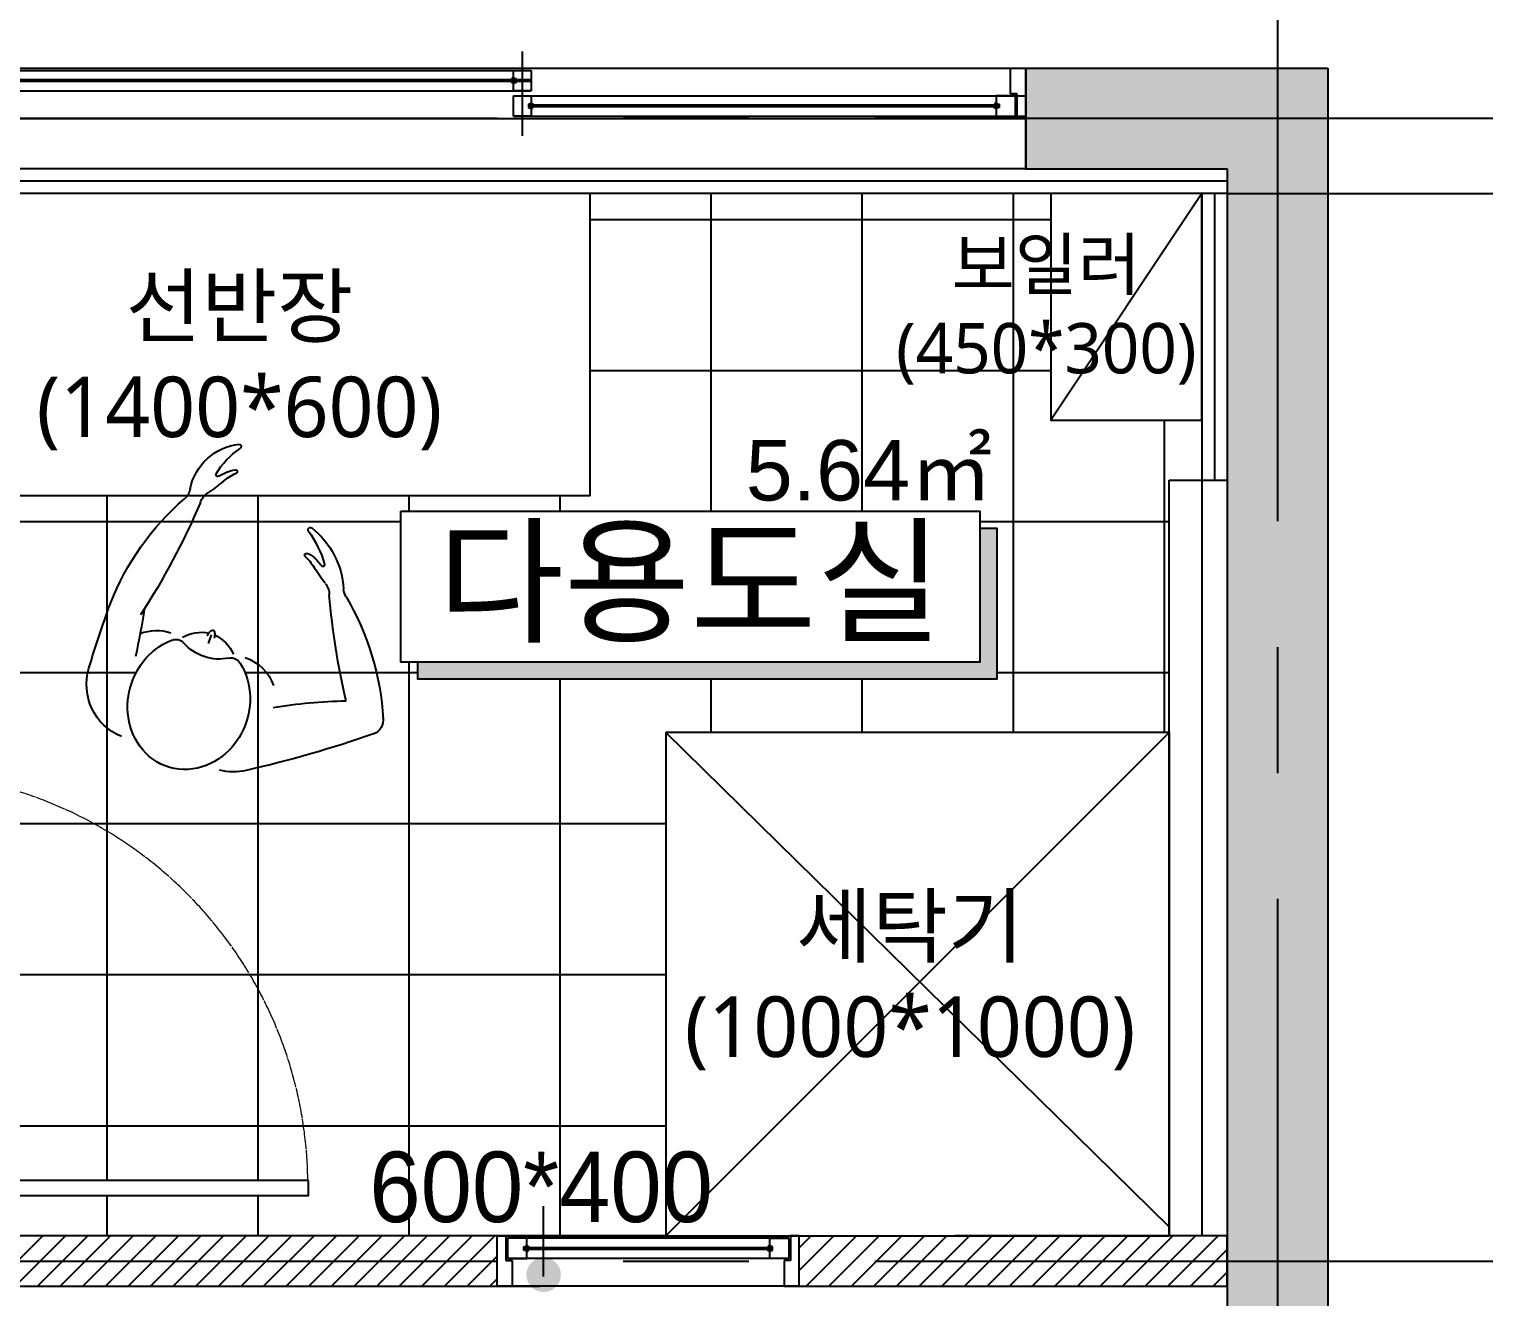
# Model space of a CAD drawing. Header units: millimetres. Extents: x -224448 to 1592092, y -164641 to 319001.
# Drawn here: x 66145 to 69035, y 161960 to 164478 of the extents above; entities that cross this region are included whole.
import ezdxf

# ---------------------------------------------------------------- set-up
doc = ezdxf.new("R2010")
doc.units = ezdxf.units.MM
for name, pattern in [('CEN', [62, 60, -1, 0, -1]), ('CENTER2', [1.125, 0.75, -0.125, 0.125, -0.125]), ('HIDDEN', [9.525, 6.35, -3.175])]:
    doc.linetypes.add(name, pattern=pattern)
for name, color, linetype in [('ARREA', 1, 'Continuous'), ('FUR', 6, 'Continuous'), ('I-SYM', 4, 'Continuous'), ('I-TEXT', 7, 'Continuous'), ('I_CON', 2, 'Continuous'), ('I_DOOR', 4, 'Continuous'), ('I_FUR', 6, 'Continuous'), ('I_HAT', 8, 'Continuous'), ('I_TXT', 7, 'Continuous'), ('I_WALL', 3, 'Continuous'), ('I_WIN', 5, 'Continuous')]:
    doc.layers.add(name, color=color, linetype=linetype)
doc.layers.add('I_CEN', color=1, linetype='CEN', lineweight=13)
doc.styles.add('HY울릉도', font='')
doc.styles.add('NTOP', font='Dotum.ttf')
doc.styles.get("Standard").update_dxf_attribs({"font": 'arial.ttf'})
doc.styles.add('맑은고딕', font='malgun.ttf')
doc.styles.get('HY울릉도').set_extended_font_data('HY울릉도L')
doc.linetypes.add('BATTING', pattern='A,0.00254,-2.54,[134,ltypeshp.shx,S=2.54,R=0,X=-2.54,Y=0],-5.08,[134,ltypeshp.shx,S=2.54,R=180,X=2.54,Y=0],-2.54', length=10.16254)

# ---------------------------------------------------------------- blocks, each defined once
blk = doc.blocks.new('dd')
at = {"layer": 'I_WIN', "linetype": 'Continuous'}
for p, q in [((15423.6, 19418.1), (15423.6, 19585.8)), ((10973.6, 19551.2), (16423.6, 19550.9)), ((15441.1, 19546.4), (15406.1, 19546.4)), ((15406.1, 19546.4), (15406.1, 19506.4)), ((15406.1, 19546.4), (16423.6, 19546.4)), ((15441.1, 19531.1), (15441.1, 19546.4)), ((16364.9, 19531.1), (16364.9, 19546.4)), ((16364.9, 19546.4), (16402.9, 19546.4)), ((16402.9, 19546.4), (16402.9, 19506.4)), ((16423.6, 19551.1), (16406.2, 19551.1)), ((16406.2, 19551.1), (16406.2, 19502.1)), ((15406.1, 19506.4), (15441.1, 19506.4)), ((15423.6, 19506.4), (16423.6, 19506.4)), ((15435.6, 19529.3), (15441.1, 19531.1)), ((15435.6, 19522.9), (15435.6, 19529.3)), ((16370.5, 19528.1), (15435.6, 19528.1)), ((15435.6, 19524.1), (16370.5, 19524.1)), ((15441.1, 19521.1), (15435.6, 19522.9)), ((15441.1, 19531.9), (15443.9, 19530.5)), ((15441.1, 19520.3), (15443.9, 19521.7)), ((15441.1, 19506.4), (15441.1, 19521.1)), ((15443.9, 19530.5), (15444.4, 19529.5)), ((15443.9, 19521.7), (15444.4, 19522.7)), ((15444.4, 19529.5), (15444.9, 19528.1)), ((15444.4, 19522.7), (15444.9, 19524.1)), ((16361.6, 19529.5), (16361.1, 19528.1)), ((16361.6, 19522.6), (16361.1, 19524.1)), ((16362.2, 19530.5), (16361.6, 19529.5)), ((16362.2, 19521.6), (16361.6, 19522.6)), ((16364.9, 19531.8), (16362.2, 19530.5)), ((16364.9, 19520.3), (16362.2, 19521.6)), ((16370.5, 19529.3), (16364.9, 19531.1)), ((16364.9, 19521.1), (16370.5, 19522.8)), ((16364.9, 19506.4), (16364.9, 19521.1)), ((16402.9, 19506.4), (16364.9, 19506.4)), ((16370.5, 19522.8), (16370.5, 19529.3)), ((11956.1, 19496), (15441.1, 19496)), ((15441.1, 19477.8), (11956.1, 19477.7)), ((15402.9, 19479.1), (15402.3, 19477.7)), ((15403.4, 19480.1), (15402.9, 19479.1)), ((15406.1, 19481.5), (15403.4, 19480.1)), ((15441.1, 19496.1), (15406.1, 19496.1)), ((15406.1, 19496.1), (15406.1, 19480.7)), ((15406.1, 19480.7), (15411.7, 19478.9)), ((15411.7, 19478.9), (15411.7, 19472.5)), ((15411.7, 19473.7), (15411.7, 19477.7)), ((15441.1, 19456.1), (15441.1, 19496.1)), ((16406.2, 19502.1), (16393.6, 19502.1)), ((16393.6, 19502.1), (16393.6, 19451.2)), ((11003.6, 19451.2), (16423.6, 19451.2)), ((11956.1, 19473.7), (15441.1, 19473.8)), ((11956.1, 19456), (15423.6, 19456)), ((15402.9, 19472.3), (15402.3, 19473.7)), ((15403.4, 19471.3), (15402.9, 19472.3)), ((15406.1, 19469.9), (15403.4, 19471.3)), ((15411.7, 19472.5), (15406.1, 19470.7)), ((15406.1, 19470.7), (15406.1, 19456.1)), ((15406.1, 19456.1), (15441.1, 19456.1)), ((16393.6, 19451.2), (16423.6, 19451.2))]:
    blk.add_line(p, q, dxfattribs=at)
blk = doc.blocks.new('klsdfa')
at = {"layer": 'I_CEN'}
blk.add_arc((2937606.3, -1355168), 820.3, 90.7053, 181.3042, dxfattribs=at)
at = {"layer": 'I_DOOR'}
for points in [[(2937596.2, -1354346.6), (2937596.2, -1355186.6), (2937626.2, -1355186.6), (2937626.2, -1354346.6)], [(2936756.2, -1355186.6), (2936756.2, -1355286.6), (2936786.2, -1355286.6), (2936786.2, -1355256.6), (2936796.2, -1355256.6), (2936796.2, -1355216.6), (2936786.2, -1355216.6), (2936786.2, -1355186.6), (2936756.2, -1355186.6)], [(2937656.2, -1355186.6), (2937656.2, -1355286.6), (2937626.2, -1355286.6), (2937626.2, -1355256.6), (2937616.2, -1355256.6), (2937616.2, -1355216.6), (2937626.2, -1355216.6), (2937626.2, -1355186.6), (2937656.2, -1355186.6)]]:
    blk.add_lwpolyline(points, close=True, dxfattribs=at)
at = {"layer": 'I_FUR', "color": 8, "linetype": 'HIDDEN', "ltscale": 8}
for p, q in [((2937626.2, -1355186.6), (2936786.2, -1355186.6)), ((2936786.2, -1355286.6), (2937626.2, -1355286.6))]:
    blk.add_line(p, q, dxfattribs=at)
blk = doc.blocks.new('A$C12CF277A')
at = {"color": 251, "linetype": 'ByBlock'}
for p, q in [((471, 494.3), (463.2, 490.9)), ((479, 497.2), (471, 494.3)), ((487, 499.7), (479, 497.2)), ((495.2, 501.7), (487, 499.7)), ((503.5, 503.2), (495.2, 501.7)), ((511.8, 504.2), (503.5, 503.2)), ((520.2, 504.8), (511.8, 504.2)), ((528.6, 504.9), (520.2, 504.8)), ((537, 504.5), (528.6, 504.9)), ((545.4, 503.6), (537, 504.5)), ((553.8, 502.3), (545.4, 503.6)), ((562.1, 500.4), (553.8, 502.3)), ((570.4, 498), (562.1, 500.4)), ((578.5, 495.1), (570.4, 498)), ((586.5, 491.7), (578.5, 495.1)), ((594.3, 487.7), (586.5, 491.7)), ((427.4, 466.5), (421.2, 460.2)), ((434, 472.4), (427.4, 466.5)), ((440.9, 477.7), (434, 472.4)), ((448.1, 482.6), (440.9, 477.7)), ((455.5, 487), (448.1, 482.6)), ((463.2, 490.9), (455.5, 487)), ((601.9, 483.2), (594.3, 487.7)), ((609.2, 478.2), (601.9, 483.2)), ((616.2, 472.6), (609.2, 478.2)), ((622.8, 466.5), (616.2, 472.6)), ((629, 459.9), (622.8, 466.5)), ((410, 446.1), (409.2, 444.9)), ((415.4, 453.4), (410, 446.1)), ((421.2, 460.2), (415.4, 453.4)), ((634.8, 452.8), (629, 459.9)), ((639.9, 445.2), (634.8, 452.8)), ((644.5, 437.2), (639.9, 445.2)), ((648.4, 428.8), (644.5, 437.2)), ((651.6, 420.1), (648.4, 428.8)), ((654.1, 411.1), (651.6, 420.1)), ((655.7, 401.9), (654.1, 411.1)), ((377.1, 375.8), (375.7, 375)), ((378.6, 376.5), (377.1, 375.8)), ((379.9, 377), (378.6, 376.5)), ((381.1, 377.4), (379.9, 377)), ((382.2, 377.7), (381.1, 377.4)), ((383.2, 378), (382.2, 377.7)), ((384.1, 378.2), (383.2, 378)), ((384.9, 378.4), (384.1, 378.2)), ((385.1, 378.5), (384.9, 378.4)), ((656.6, 392.7), (655.7, 401.9)), ((656, 374.1), (656.7, 383.3)), ((656.7, 383.3), (656.6, 392.7)), ((372.1, 371.4), (371.9, 370)), ((371.9, 370), (372.4, 368.7)), ((373, 372.8), (372.1, 371.4)), ((372.4, 368.7), (373.5, 367.5)), ((374.2, 374), (373, 372.8)), ((373.5, 367.5), (374.9, 366.6)), ((375.7, 375), (374.2, 374)), ((374.9, 366.6), (376.5, 365.9)), ((376.5, 365.9), (378.1, 365.3)), ((378.1, 365.3), (379.7, 365)), ((379.7, 365), (381.1, 364.7)), ((381.1, 364.7), (382.3, 364.5)), ((399.7, 372.7), (381.2, 370.9)), ((382.3, 364.5), (383.5, 364.4)), ((383.5, 364.4), (384.5, 364.3)), ((384.5, 364.3), (385.4, 364.3)), ((385.4, 364.3), (386.3, 364.2)), ((386.3, 364.2), (386.5, 364.2)), ((645.7, 338.7), (649.3, 347.2)), ((649.3, 347.2), (652.3, 355.9)), ((652.3, 355.9), (654.5, 364.9)), ((654.5, 364.9), (656, 374.1)), ((631.3, 315.7), (636.6, 323)), ((636.6, 323), (641.4, 330.7)), ((641.4, 330.7), (645.7, 338.7)), ((422.7, 303.6), (423.8, 302.6)), ((423.8, 302.6), (430.4, 296.5)), ((430.4, 296.5), (437.4, 290.9)), ((437.4, 290.9), (444.7, 285.8)), ((598.5, 286.5), (605.7, 291.4)), ((605.7, 291.4), (612.6, 296.7)), ((612.6, 296.7), (619.2, 302.6)), ((619.2, 302.6), (625.4, 308.9)), ((625.4, 308.9), (631.3, 315.7)), ((444.7, 285.8), (452.3, 281.3)), ((452.3, 281.3), (460.1, 277.4)), ((460.1, 277.4), (468.1, 274)), ((468.1, 274), (476.3, 271.1)), ((476.3, 271.1), (484.5, 268.7)), ((484.5, 268.7), (492.8, 266.8)), ((492.8, 266.8), (501.2, 265.5)), ((501.2, 265.5), (509.6, 264.6)), ((509.6, 264.6), (518, 264.2)), ((518, 264.2), (526.4, 264.3)), ((526.4, 264.3), (534.8, 264.9)), ((534.8, 264.9), (543.1, 265.9)), ((543.1, 265.9), (551.4, 267.4)), ((551.4, 267.4), (559.6, 269.4)), ((559.6, 269.4), (567.7, 271.8)), ((567.7, 271.8), (575.6, 274.8)), ((575.6, 274.8), (583.4, 278.2)), ((583.4, 278.2), (591.1, 282.1)), ((591.1, 282.1), (598.5, 286.5)), ((181.3, 223.2), (181.2, 221.7)), ((181.2, 221.7), (181.2, 220.1)), ((181.2, 220.1), (181.4, 218.6)), ((181.8, 224.6), (181.3, 223.2)), ((181.4, 218.6), (181.6, 217.3)), ((181.6, 217.3), (181.9, 216.1)), ((182.6, 225.7), (181.8, 224.6)), ((181.9, 216.1), (182.2, 215)), ((182.2, 215), (182.5, 214.1)), ((182.5, 214.1), (182.9, 213.2)), ((183.7, 226.3), (182.6, 225.7)), ((182.9, 213.2), (183.1, 212.4)), ((183.1, 212.4), (183.4, 211.7)), ((183.4, 211.7), (183.7, 211)), ((185, 226.5), (183.7, 226.3)), ((183.7, 211), (184, 210.4)), ((184, 210.4), (184.2, 209.9)), ((184.2, 209.9), (184.5, 209.3)), ((184.5, 209.3), (184.7, 208.8)), ((184.7, 208.8), (185, 208.3)), ((186.5, 226.1), (185, 226.5)), ((185, 208.3), (185.2, 207.9)), ((185.2, 207.9), (185.5, 207.4)), ((185.5, 207.4), (185.7, 207)), ((185.7, 207), (186, 206.5)), ((186, 206.5), (186.2, 206.1)), ((186.2, 206.1), (186.5, 205.7)), ((186.7, 226), (186.5, 226.1)), ((186.5, 205.7), (186.7, 205.2)), ((186.7, 205.2), (187, 204.8)), ((187, 204.8), (187.3, 204.3)), ((187.3, 204.3), (187.6, 203.8)), ((187.6, 203.8), (187.9, 203.4)), ((187.9, 203.4), (188.3, 202.8)), ((188.3, 202.8), (188.7, 202.3)), ((188.7, 202.3), (189.1, 201.7)), ((189.1, 201.7), (189.6, 201.1)), ((189.6, 201.1), (190.1, 200.5)), ((190.1, 200.5), (190.5, 199.9))]:
    blk.add_line(p, q, dxfattribs=at)
for centre, radius, start, end in [((441.9, 59.2), 527, 98.2478, 126.2346), ((649.2, -1691.7), 2289.9, 93.717, 97.0953), ((508, 481.5), 112.2, 9.4382, 93.7171), ((-114.4, 1846.8), 1416.4, 279.9548, 290.185), ((458, 1647.9), 1139.2, 265.1433, 269.9839), ((485.1, 459), 89.8, 145.6135, 185.4799), ((105.8, 365.6), 112, 88.3545, 160.8997), ((110, 512.1), 34.5, 268.3544, 306.2348), ((110.8, 292.3), 147.9, 106.7454, 133.8573), ((69.2, 430.8), 3.37, 314.01, 105.4812), ((-151.8, 721.3), 382.2, 307.1399, 312.9417), ((133.3, 417.3), 34.5, 94.7984, 135.601), ((425.8, 433.4), 20.1, 145.6927, 215.8171), ((131.4, 366.4), 86.2, 134.0101, 157.5895), ((151.2, 321.2), 119.6, 127.1405, 141.4544), ((454.3, 375.1), 75.1, 137.0431, 178.8051), ((332.7, 366.3), 94.7, 335.1432, 35.8166), ((5, 402.7), 4.97, 184.2576, 312.2787), ((54.7, 397.5), 3.42, 149.6925, 329.6937), ((453.7, 380.7), 75.1, 192.1547, 233.9167), ((436.9, 318), 20.1, 155.1427, 225.2671), ((500, 304.2), 89.8, 185.4799, 237.6674), ((527.4, 291.9), 112.2, 334.2829, 1.5663), ((133.8, 226.8), 4.48, 36.4923, 205.3935), ((-1434.7, 1236.9), 2289.9, 327.7019, 334.2829), ((281.5, 296.9), 168, 205.393, 253.5305), ((303, 377.2), 221.9, 221.7406, 240.7781), ((289.5, 287.4), 119.6, 210.8184, 225.1323), ((-64.6, -68.3), 382.2, 39.3313, 45.1331), ((1551.3, -205.7), 1139.2, 158.0914, 165.4189), ((263.8, 245.3), 86.2, 211.7888, 221.1203), ((196.3, 186.5), 3.37, 240.7792, 41.1204), ((258.8, 194.6), 34.5, 216.671, 257.4738), ((-178.9, -1188.6), 1416.4, 63.6956, 72.3182), ((224.1, 102.7), 34.5, 46.2028, 73.5311), ((612.8, 508), 527, 226.2021, 254.0248), ((476.6, 28.7), 28.8, 246.9984, 326.528)]:
    blk.add_arc(centre, radius, start, end, dxfattribs=at)
blk = doc.blocks.new('ff')
at = {"layer": 'I_WIN', "linetype": 'Continuous'}
for p, q in [((43740, 8610), (43710, 8610)), ((43710, 8610), (43710, 8519.1)), ((43740, 8559.1), (43740, 8610)), ((44280, 8561.1), (44280, 8610)), ((44280, 8610), (44310, 8610)), ((44310, 8610), (44310, 8519.1)), ((44310, 8610), (44310, 8519)), ((43727.4, 8510.1), (43727.4, 8559.1)), ((43727.4, 8559.1), (43740, 8559.1)), ((43730.7, 8514.8), (43730.7, 8554.8)), ((43730.7, 8554.8), (43768.7, 8554.8)), ((44289.3, 8554.8), (43730.7, 8554.8)), ((43768.7, 8554.8), (43768.7, 8540.1)), ((44289.3, 8554.8), (44251.3, 8554.8)), ((44251.3, 8554.8), (44251.3, 8540.1)), ((44289.3, 8554.8), (44251.3, 8554.8)), ((44251.3, 8554.8), (44251.3, 8540.1)), ((44280, 8559), (44280, 8561.1)), ((44292.6, 8559), (44280, 8559)), ((44289.3, 8514.8), (44289.3, 8554.8)), ((44289.3, 8514.8), (44289.3, 8554.8)), ((44292.6, 8510), (44292.6, 8559)), ((43768.7, 8540.1), (43763.2, 8538.3)), ((43763.2, 8538.3), (43763.2, 8531.9)), ((44256.8, 8537.1), (43763.2, 8537.1)), ((43763.2, 8533.1), (44256.8, 8533.1)), ((43763.2, 8531.9), (43768.7, 8530.1)), ((43768.7, 8540.9), (43771.5, 8539.5)), ((43768.7, 8529.3), (43771.5, 8530.7)), ((43768.7, 8530.1), (43768.7, 8514.8)), ((43771.5, 8539.5), (43772, 8538.5)), ((43771.5, 8530.7), (43772, 8531.7)), ((43772, 8538.5), (43772.5, 8537.1)), ((43772, 8531.7), (43772.5, 8533.1)), ((44248, 8538.5), (44247.5, 8537.1)), ((44248, 8538.5), (44247.5, 8537.1)), ((44248, 8531.7), (44247.5, 8533.1)), ((44248, 8531.7), (44247.5, 8533.1)), ((44248.5, 8539.5), (44248, 8538.5)), ((44248.5, 8539.5), (44248, 8538.5)), ((44248.5, 8530.7), (44248, 8531.7)), ((44248.5, 8530.7), (44248, 8531.7)), ((44251.3, 8540.9), (44248.5, 8539.5)), ((44251.3, 8540.9), (44248.5, 8539.5)), ((44251.3, 8529.3), (44248.5, 8530.7)), ((44251.3, 8529.3), (44248.5, 8530.7)), ((44251.3, 8540.1), (44256.8, 8538.3)), ((44251.3, 8540.1), (44256.8, 8538.3)), ((44256.8, 8531.9), (44251.3, 8530.1)), ((44256.8, 8531.9), (44251.3, 8530.1)), ((44251.3, 8530.1), (44251.3, 8514.8)), ((44251.3, 8530.1), (44251.3, 8514.8)), ((44254.8, 8537.1), (44254.8, 8533.1)), ((44254.8, 8537.1), (44254.8, 8533.1)), ((44256.8, 8538.3), (44256.8, 8531.9)), ((44256.8, 8538.3), (44256.8, 8531.9)), ((43710, 8519.1), (43710, 8510.1)), ((43710, 8510.1), (43727.4, 8510.1)), ((43768.7, 8514.8), (43730.7, 8514.8)), ((44289.3, 8514.8), (43730.7, 8514.8)), ((44251.3, 8514.8), (44289.3, 8514.8)), ((44251.3, 8514.8), (44289.3, 8514.8)), ((44310, 8510), (44292.6, 8510)), ((44310, 8519.1), (44310, 8510.1)), ((44310, 8519), (44310, 8510))]:
    blk.add_line(p, q, dxfattribs=at)
blk.add_lwpolyline([(44310, 8610), (43710, 8610), (43710, 8510.1), (44310, 8510.1)], dxfattribs=at)

msp = doc.modelspace()

# ---------------------------------------------------------------- hatches: boundary and pattern name
at = {"layer": 'I-SYM', "linetype": 'Continuous', "ltscale": 0.5}
h = msp.add_hatch(color=9, dxfattribs=at)
h.dxf.hatch_style = 1
edge = h.paths.add_edge_path()
edge.add_arc((67167.179, 162004.07), 34.266, 0, 360)
at = {"layer": 'I_HAT', "true_color": 0x000000}
h = msp.add_hatch(color=18, dxfattribs=at)
h.dxf.hatch_style = 1
h.paths.add_polyline_path([(56624.894, 164400.492), (56024.894, 164400.492), (56024.894, 164200.492), (56033.974, 164200.492), (56124.894, 164200.492), (56224.894, 164200.492), (56624.894, 164200.492)])
h.paths.add_polyline_path([(56224.894, 164200.492), (56024.894, 164200.492), (56024.894, 152500.492), (56624.894, 152500.492), (56624.894, 152700.492), (56224.894, 152700.492), (56224.894, 155850.492), (56224.894, 157850.492), (56224.894, 162050.492)])
h.paths.add_polyline_path([(66299.894, 152700.492), (66074.894, 152700.492), (66074.894, 153050.492), (65974.894, 153050.492), (65974.894, 152700.492), (65474.894, 152700.492), (65474.894, 152500.492), (66299.894, 152500.492)])
h.paths.add_polyline_path([(68724.894, 158400.492), (68524.894, 158400.492), (68524.894, 152700.492), (68299.894, 152700.492), (68299.894, 152500.492), (68724.894, 152500.492)])
h.paths.add_polyline_path([(68724.894, 161802.094), (68524.894, 161802.094), (68524.894, 159350.492), (68524.894, 159000.492), (68724.894, 159000.492)])
h.paths.add_polyline_path([(68724.894, 164200.492), (68724.894, 164400.492), (68124.894, 164400.492), (68124.894, 164200.492), (68524.894, 164200.492), (68524.894, 162150.492), (68524.894, 161802.094), (68724.894, 161802.094)])
at = {"layer": 'I_HAT', "transparency": 33554687}
h = msp.add_hatch(dxfattribs=at)
h.set_pattern_fill('ANSI31', color=256, scale=10)
h.paths.add_polyline_path([(65859.894, 164151.391), (65809.894, 164151.391), (65809.894, 163031.391), (65859.894, 163031.391)])
h.paths.add_polyline_path([(65809.894, 164151.391), (65759.894, 164151.391), (65759.894, 163031.391), (65809.894, 163031.391)])
h.paths.add_polyline_path([(67074.894, 162072.311), (67074.894, 162081.391), (65859.894, 162081.391), (65859.894, 162131.391), (65809.894, 162131.391), (65809.894, 162030.492), (67074.894, 162030.492)])
edge = h.paths.add_edge_path()
edge.add_line((65809.894, 162131.391), (65764.747, 162131.391))
edge.add_ellipse((65743.261, 162143.748), major_axis=(-17.526, 17.526), ratio=1, start_angle=177.149019, end_angle=195.095286, ccw=False)
edge.add_line((65759.894, 162125.372), (65759.894, 162030.492))
edge.add_line((65759.894, 162030.492), (65809.894, 162030.492))
edge.add_line((65809.894, 162030.492), (65809.894, 162131.391))
h.paths.add_polyline_path([(68524.894, 162030.492), (67674.894, 162030.492), (67674.894, 161981.391), (68524.894, 161981.391)])
h.paths.add_polyline_path([(68524.894, 162081.391), (67984.894, 162081.391), (67674.894, 162081.391), (67674.894, 162072.311), (67674.894, 162030.492), (68524.894, 162030.492)])
h.paths.add_polyline_path([(67074.894, 162030.492), (65809.894, 162030.492), (65809.894, 160551.391), (65859.894, 160551.391), (65859.894, 161981.391), (67074.894, 161981.391)])
h.paths.add_polyline_path([(65809.894, 162030.492), (65759.894, 162030.492), (65759.894, 161950.492), (65759.894, 160551.391), (65809.894, 160551.391)])
at = {"layer": 'I_HAT', "transparency": 33554457}
h = msp.add_hatch(dxfattribs=at)
h.set_pattern_fill('_USER', color=9, scale=300, double=1, pattern_type=0)
h.set_pattern_definition([(0, (0, 0), (0, 300), []), (90, (0, 0), (-300, 2e-14), [])])
h.paths.add_polyline_path([(67409.894, 163081.391), (68409.894, 163081.391), (68409.894, 163582.29), (68474.894, 163582.29), (68474.894, 163701.391), (68174.894, 163701.391), (68174.894, 164151.391), (67259.894, 164151.391), (67259.894, 163551.391), (65859.894, 163551.391), (65859.894, 163031.391), (65859.894, 163001.391, -0.41727873), (66698.812, 162191.391), (66699.894, 162191.391), (66699.894, 162161.391), (65859.894, 162161.391), (65859.894, 162131.391), (65859.894, 162081.391), (67409.894, 162081.391)])
h.paths.add_polyline_path([(66715.707, 163424.463), (66715.244, 163425.004), (66714.804, 163425.502), (66714.385, 163425.962), (66713.981, 163426.394), (66713.591, 163426.8), (66713.211, 163427.187), (66712.838, 163427.557), (66712.47, 163427.915), (66712.103, 163428.264), (66711.736, 163428.607), (66711.365, 163428.945), (66710.987, 163429.282), (66710.6, 163429.619), (66710.2, 163429.961), (66709.784, 163430.308), (66709.347, 163430.664), (66708.884, 163431.03), (66708.391, 163431.411), (66707.859, 163431.809), (66707.282, 163432.226), (66706.65, 163432.666), (66705.951, 163433.132), (66705.174, 163433.624), (66704.302, 163434.144), (66703.32, 163434.688), (66702.211, 163435.244), (66700.963, 163435.793), (66699.577, 163436.295), (66698.077, 163436.686), (66696.53, 163436.874), (66695.055, 163436.751), (66693.809, 163436.228), (66692.941, 163435.285), (66692.379, 163433.566), (66692.519, 163432.521), (66692.523, 163434.832), (66694.228, 163436.682), (66697.155, 163436.926), (66700.179, 163436.138), (66702.713, 163435.023), (66705.067, 163433.721), (66707.488, 163432.107), (66709.536, 163430.527), (66711.37, 163428.963), (66713.27, 163427.154), (66715.11, 163425.187)], flags=16)
h.paths.add_polyline_path([(66917.212, 163186.756), (66917.212, 163220.506), (66883.462, 163220.506), (66883.462, 163520.506), (68033.344, 163520.506), (68033.344, 163486.756), (68067.094, 163486.756), (68067.094, 163186.756)], flags=16)
h.paths.add_polyline_path([(66564.669, 163218.488), (66563.729, 163219.868, 0.31337847), (66542.591, 163228.893, -0.27145333), (66451.789, 163259.239, 0.32514001), (66428.676, 163264.413), (66419.614, 163260.617), (66411.675, 163256.48), (66404.099, 163251.834), (66396.911, 163246.722), (66390.125, 163241.191), (66383.754, 163235.278), (66377.808, 163229.022), (66372.29, 163222.456), (66367.206, 163215.611), (66362.557, 163208.514), (66358.346, 163201.19), (66354.574, 163193.66), (66351.244, 163185.944), (66348.359, 163178.061), (66345.925, 163170.028), (66343.947, 163161.86), (66342.435, 163153.575), (66341.396, 163145.19), (66340.844, 163136.725), (66340.792, 163128.198), (66341.253, 163119.634), (66342.244, 163111.06), (66343.779, 163102.505), (66345.876, 163094.005), (66348.548, 163085.599), (66351.807, 163077.331), (66355.664, 163069.252), (66360.122, 163061.416), (66365.182, 163053.882), (66370.834, 163046.711), (66377.063, 163039.967), (66383.845, 163033.717), (66391.144, 163028.02), (66398.917, 163022.938), (66407.11, 163018.523), (66415.662, 163014.82), (66424.505, 163011.865), (66433.565, 163009.682), (66442.766, 163008.284), (66452.033, 163007.672), (66461.29, 163007.835), (66470.468, 163008.753), (66479.5, 163010.396), (66488.327, 163012.728), (66496.9, 163015.707), (66505.174, 163019.288), (66513.113, 163023.425), (66520.688, 163028.072), (66527.877, 163033.183), (66534.663, 163038.714), (66541.034, 163044.627), (66546.98, 163050.883), (66552.498, 163057.449), (66557.582, 163064.294), (66562.231, 163071.391), (66566.443, 163078.715), (66570.215, 163086.245), (66573.545, 163093.96), (66576.43, 163101.843), (66578.864, 163109.877), (66580.842, 163118.044), (66582.355, 163126.329), (66583.393, 163134.714), (66583.946, 163143.179), (66583.998, 163151.706), (66583.537, 163160.27), (66582.547, 163168.844), (66581.011, 163177.399), (66578.915, 163185.899), (66576.243, 163194.305), (66572.983, 163202.573), (66569.127, 163210.652)], flags=16)
h.paths.add_polyline_path([(66513.158, 163269.717), (66513.315, 163270.64), (66513.466, 163271.664), (66513.603, 163272.806), (66513.713, 163274.083), (66513.777, 163275.507), (66513.762, 163277.077), (66513.622, 163278.766), (66513.293, 163280.496), (66512.706, 163282.12), (66511.806, 163283.426), (66510.601, 163284.194), (66509.175, 163284.305), (66507.671, 163283.803), (66506.226, 163282.858), (66504.923, 163281.673), (66503.796, 163280.408), (66502.84, 163279.161), (66502.034, 163277.985), (66501.355, 163276.899), (66500.777, 163275.905), (66500.076, 163274.617), (66499.853, 163274.163), (66500.834, 163276.067), (66502.462, 163278.669), (66504.404, 163281.202), (66507.028, 163283.588), (66509.996, 163284.579), (66512.361, 163283.072), (66513.533, 163279.832), (66513.817, 163276.412), (66513.688, 163273.515), (66513.359, 163270.769)], flags=16)
h.paths.add_polyline_path([(65859.894, 163001.391), (65859.894, 162191.391), (66698.812, 162191.391, 0.41727873)], flags=17)
h.paths.add_polyline_path([(67566.203, 163475.912), (68116.101, 163475.912), (68116.101, 163723.198), (67566.203, 163723.198)], flags=24)
h.paths.add_polyline_path([(66773.47, 162046.164), (67637.31, 162046.164), (67637.31, 162310.682), (66773.47, 162310.682)], flags=9)
h.paths.add_polyline_path([(66866.326, 163184.421), (68057.138, 163184.421), (68057.138, 163557.124), (66866.326, 163557.124)], flags=24)
h.paths.add_polyline_path([(67838.608, 163725.748), (68492.276, 163725.748), (68492.276, 164129.099), (67838.608, 164129.099)], flags=9)
at = {"layer": 'I_HAT'}
h = msp.add_hatch(dxfattribs=at)
h.set_pattern_fill('ANSI31', color=256, scale=10)
h.set_pattern_definition([(45, (-67219.093, 10146.922), (-22.4506403, 22.4506403), [])])
h.paths.add_polyline_path([(61179.894, 159405.492), (60856.894, 159405.492), (60856.894, 158885.492), (61179.894, 158885.492)])
h.paths.add_polyline_path([(61176.894, 152780.492), (60856.894, 152780.492), (60856.894, 152600.492), (61176.894, 152600.492)])
h.paths.add_polyline_path([(61176.894, 152600.492), (60856.894, 152600.492), (60856.894, 152500.492), (61176.894, 152500.492)])
h.paths.add_polyline_path([(61176.894, 152500.412), (60856.894, 152500.412), (60856.894, 152495.728), (61176.894, 152495.728)])
h.paths.add_polyline_path([(61176.894, 152495.728), (60856.894, 152495.728), (60856.894, 152477.374), (61176.894, 152477.374)])
h.paths.add_polyline_path([(61176.894, 152477.374), (60856.894, 152477.374), (60856.894, 152473.374), (61176.894, 152473.374)])
h.paths.add_polyline_path([(61176.894, 152473.374), (60856.894, 152473.374), (60856.894, 152455.728), (61176.894, 152455.728)])
h.paths.add_polyline_path([(61176.894, 152455.728), (60856.894, 152455.728), (60856.894, 152400.492), (61176.894, 152400.492)])
h.paths.add_polyline_path([(60649.998, 155574.42), (60649.998, 156091.563), (60447.141, 156091.563), (60447.141, 155574.42)], flags=9)
h.paths.add_polyline_path([(60649.998, 152402.706), (60649.998, 152771.277), (60469.998, 152771.277), (60469.998, 152402.706)], flags=9)
h.paths.add_polyline_path([(68738.934, 158775.865), (69325.111, 158775.865), (69325.111, 158955.36), (68738.934, 158955.36)], flags=9)
h.paths.add_polyline_path([(66957.81, 158666.981), (67875.919, 158666.981), (67875.919, 159039.684), (66957.81, 159039.684)], flags=9)
h.paths.add_polyline_path([(66330.26, 163496.715), (67521.072, 163496.715), (67521.072, 163869.418), (66330.26, 163869.418)], flags=9)
h.paths.add_polyline_path([(60923.684, 163540.812), (61841.793, 163540.812), (61841.793, 163913.515), (60923.684, 163913.515)], flags=9)
h.paths.add_polyline_path([(63141.644, 154904.292), (63787.05, 154904.292), (63787.05, 155276.995), (63141.644, 155276.995)], flags=9)
h.paths.add_polyline_path([(62908.495, 154377.695), (63535.435, 154377.695), (63535.435, 154589.262), (62908.495, 154589.262)], flags=9)
h.paths.add_polyline_path([(62907.383, 154580.284), (64504.546, 154580.284), (64504.546, 154785.807), (62907.383, 154785.807)], flags=9)
h.paths.add_polyline_path([(58451.227, 160624.65), (59985.582, 160624.65), (59985.582, 161522.46), (58451.227, 161522.46)], flags=9)
h.paths.add_polyline_path([(56135.147, 157215.883), (57231.071, 157215.883), (57231.071, 157619.778), (56135.147, 157619.778)], flags=9)
h.paths.add_polyline_path([(65048.771, 157665.883), (66144.695, 157665.883), (66144.695, 158069.778), (65048.771, 158069.778)], flags=9)
h.paths.add_polyline_path([(67614.622, 153450.883), (68421.551, 153450.883), (68421.551, 153854.777), (67614.622, 153854.777)], flags=9)
h.paths.add_polyline_path([(66799.644, 152695.883), (67606.574, 152695.883), (67606.574, 153099.777), (66799.644, 153099.777)], flags=9)
h.paths.add_polyline_path([(67738.608, 163499.849), (68392.276, 163499.849), (68392.276, 163903.2), (67738.608, 163903.2)], flags=9)
h.paths.add_polyline_path([(66532.025, 161286.818), (67262.324, 161286.818), (67262.324, 161690.713), (66532.025, 161690.713)], flags=9)
h.paths.add_polyline_path([(58179.925, 162743.645), (59275.849, 162743.645), (59275.849, 163147.539), (58179.925, 163147.539)], flags=9)
h = msp.add_hatch(color=256, dxfattribs=at)
h.dxf.hatch_style = 1
h.paths.add_polyline_path([(68067.094, 163486.756), (68033.344, 163486.756), (68033.344, 163220.506), (66917.212, 163220.506), (66917.212, 163186.756), (68067.094, 163186.756)])

# ---------------------------------------------------------------- linework, layer by layer
at = {"color": 2}
msp.add_line((68524.894, 164151.391), (69324.894, 164151.391), dxfattribs=at)
at = {"layer": 'ARREA', "color": 1, "linetype": 'CENTER2', "ltscale": 2000}
for p, q in [((68624.894, 165000.492), (68624.894, 151900.492)), ((69324.894, 164300.492), (55424.894, 164300.492)), ((69324.894, 162030.492), (65374.894, 162030.492))]:
    msp.add_line(p, q, dxfattribs=at)
at = {"layer": 'FUR'}
msp.add_lwpolyline([(68474.894, 164151.391), (68174.894, 164151.391), (68174.894, 163701.391), (68474.894, 163701.391)], close=True, dxfattribs=at)
at = {"layer": 'I-SYM', "color": 9, "linetype": 'Continuous', "ltscale": 0.5}
msp.add_line((67166.268, 162140.446), (67166.268, 162000.492), dxfattribs=at)
at = {"layer": 'I_CON', "color": 2}
for p, q in [((68124.894, 164400.492), (68724.894, 164400.492)), ((68724.894, 164400.492), (68724.894, 164200.492)), ((68124.894, 164200.492), (68524.894, 164200.492)), ((68524.894, 164200.492), (68524.894, 162150.492)), ((68724.894, 164200.492), (68724.894, 159000.492)), ((68524.894, 162150.492), (68524.894, 159350.492))]:
    msp.add_line(p, q, dxfattribs=at)
at = {"layer": 'I_CON'}
msp.add_lwpolyline([(68124.894, 164200.492), (68124.894, 164400.492)], dxfattribs=at)
at = {"layer": 'I_FUR', "color": 8, "linetype": 'BATTING', "ltscale": 2.4}
for p, q in [((68524.894, 164176.391), (65809.894, 164176.391)), ((68499.894, 164151.391), (68499.894, 163582.29)), ((68474.894, 163582.29), (68474.894, 162081.391))]:
    msp.add_line(p, q, dxfattribs=at)
at = {"layer": 'I_FUR', "color": 6, "linetype": 'Continuous'}
for p, q in [((67259.894, 163551.391), (67259.894, 164151.391)), ((67259.894, 163551.391), (65859.894, 163551.391)), ((67409.894, 163081.391), (67409.894, 162081.391)), ((68409.894, 163081.391), (68409.894, 162081.391)), ((67409.894, 162081.391), (68409.894, 162081.391))]:
    msp.add_line(p, q, dxfattribs=at)
msp.add_lwpolyline([(68409.894, 163081.391), (67409.894, 163081.391)], dxfattribs=at)
at = {"layer": 'I_HAT'}
for p, q in [((68474.894, 164151.391), (68174.894, 163701.391)), ((68409.894, 163081.391), (67409.894, 162081.391)), ((67409.894, 163081.391), (68409.894, 162099.208))]:
    msp.add_line(p, q, dxfattribs=at)
at = {"layer": 'I_TXT', "color": 142}
msp.add_lwpolyline([(66883.462, 163520.506), (68033.344, 163520.506), (68033.344, 163220.506), (66883.462, 163220.506)], close=True, dxfattribs=at)
msp.add_lwpolyline([(68033.344, 163486.756), (68067.094, 163486.756), (68067.094, 163186.756), (66917.212, 163186.756), (66917.212, 163220.506)], dxfattribs=at)
at = {"layer": 'I_WALL'}
for p, q in [((68524.894, 164151.391), (65809.894, 164151.391)), ((68474.894, 164151.391), (68474.894, 163582.29)), ((68409.894, 162081.391), (68409.894, 163582.29)), ((68409.894, 163582.29), (68524.894, 163582.29)), ((67674.894, 161981.391), (67674.894, 162081.391))]:
    msp.add_line(p, q, dxfattribs=at)
for points in [[(67409.894, 162081.391), (65859.894, 162081.391)], [(67674.894, 161981.391), (68524.894, 161981.391), (68524.894, 162081.391), (67984.894, 162081.391)], [(65859.894, 161981.391), (67159.894, 161981.391)]]:
    msp.add_lwpolyline(points, dxfattribs=at)
at = {"layer": 'I_WIN'}
for points in [[(68124.894, 164200.492), (56624.894, 164200.492), (56624.894, 164400.492), (68124.894, 164400.492)], [(68124.894, 164200.492), (56624.894, 164200.492), (56624.894, 164300.492), (68124.894, 164300.492)]]:
    msp.add_lwpolyline(points, close=True, dxfattribs=at)

# ---------------------------------------------------------------- block references
at = {"xscale": -1}
for name, p, rotation in [('dd', (51701.271, 183851.675), 180), ('A$C12CF277A', (66954.803, 163563.342, 0), 76.99999999997462), ('ff', (23364.894, 170591.391), 180)]:
    msp.add_blockref(name, p, dxfattribs=dict(at, rotation=rotation))
at = {"layer": 'I_DOOR', "color": 3, "rotation": 269.9999999999445}
msp.add_blockref('klsdfa', (1421046.535, 3099787.55), dxfattribs=at)

# ---------------------------------------------------------------- texts
at = {"insert": (66917.884, 163661.929), "char_height": 120, "attachment_point": 1}
msp.add_mtext_dynamic_manual_height_columns('\\pxqr;5.64{\\fGulim|b0|i0|c129|p50;㎡}', width=1140.73369, gutter_width=12.5, heights=[0], dxfattribs=at)
at = {"layer": 'I-TEXT', "color": 0, "insert": (66821.007, 162248.708), "char_height": 140, "width": 2444.92077, "attachment_point": 1, "style": 'NTOP'}
msp.add_mtext('\\pxql;600*400', dxfattribs=at)
at = {"layer": 'I_TXT', "width": 3000, "attachment_point": 5, "style": '맑은고딕'}
for s, insert, char_height in [('보일러\\P(450*300)', (68165.646, 163916.588), 100), ('선반장\\P(1400*600)', (66562.872, 163814.513), 120), ('세탁기\\P(1000*1000)', (67895.008, 162583.51), 120)]:
    msp.add_mtext(s, dxfattribs=dict(at, insert=insert, char_height=char_height))
at = {"layer": 'I_TXT', "color": 142, "insert": (67458.403, 163370.506), "char_height": 200, "width": 1149.88274, "attachment_point": 5, "style": 'HY울릉도'}
msp.add_mtext('{\\fPretendard Variable Medium|b0|i0|c129|p2;다용도실}', dxfattribs=at)

doc.saveas('drawing.dxf')
